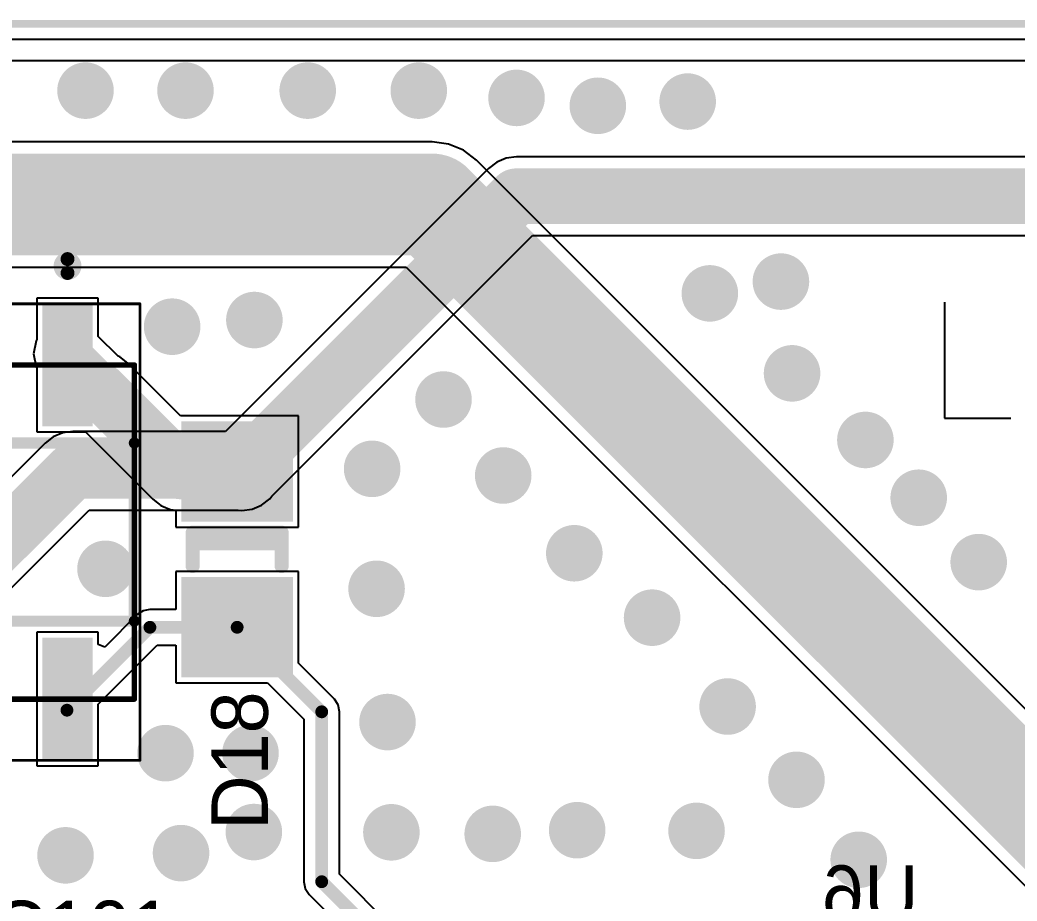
# Model space of a CAD drawing. Header units: millimetres. Extents: x 0 to 7.36, y -3.03 to 0.
# Drawn here: x 1.005 to 1.71, y -0.62 to 0.003 of the extents above; entities that cross this region are included whole.
import ezdxf

# ---------------------------------------------------------------- set-up
doc = ezdxf.new("R2010")
doc.units = ezdxf.units.MM
doc.header["$MEASUREMENT"] = 0
for name, color, linetype in [('BottomLayer', 5, 'Continuous'), ('BottomOverlay', 54, 'Continuous'), ('KeepOutLayer', 6, 'Continuous'), ('Mechanical13', 56, 'Continuous'), ('Mechanical15', 56, 'Continuous'), ('MultiLayer', 9, 'Continuous'), ('TopLayer', 1, 'Continuous'), ('TopOverlay', 2, 'Continuous'), ('TopPaste', 8, 'Continuous'), ('TopSolder', 216, 'Continuous'), ('ViaHoleLayer', 16, 'Continuous')]:
    doc.layers.add(name, color=color, linetype=linetype)

# ---------------------------------------------------------------- blocks, each defined once
blk = doc.blocks.new('TECO_SMT_8_V_109')
at = {"layer": 'Mechanical13', "const_width": 0.00394}
for points in [[(0.11811, 0.19685), (-0.11811, 0.19685)], [(-0.11811, -0.19685), (-0.11811, 0.19685)], [(0.11811, -0.19685), (0.11811, 0.19685)], [(0.11811, -0.19685), (-0.11811, -0.19685)]]:
    blk.add_lwpolyline(points, dxfattribs=at)
at = {"layer": 'Mechanical13', "const_width": 0.00197}
for points in [[(-0.11909, 0.19685, 1), (-0.11713, 0.19685, 1)], [(-0.11909, 0.19685, 1), (-0.11713, 0.19685, 1)], [(0.11713, 0.19685, 1), (0.11909, 0.19685, 1)], [(0.11713, 0.19685, 1), (0.11909, 0.19685, 1)], [(-0.11909, -0.19685, 1), (-0.11713, -0.19685, 1)], [(-0.11909, -0.19685, 1), (-0.11713, -0.19685, 1)], [(0.11713, -0.19685, 1), (0.11909, -0.19685, 1)], [(0.11713, -0.19685, 1), (0.11909, -0.19685, 1)]]:
    blk.add_lwpolyline(points, format="xyb", close=True, dxfattribs=at)
at = {"layer": 'Mechanical15'}
for points, const_width in [([(0.16142, 0.20079), (-0.16142, 0.20079)], 0.00197), ([(-0.16142, -0.20079), (-0.16142, 0.20079)], 0.00197), ([(0.16142, -0.20079), (0.16142, 0.20079)], 0.00197), ([(0, -0.01969), (0, 0.01969)], 0.00394), ([(0.01969, 0), (-0.01969, 0)], 0.00394), ([(0.16142, -0.20079), (-0.16142, -0.20079)], 0.00197)]:
    blk.add_lwpolyline(points, dxfattribs=dict(at, const_width=const_width))
for points, const_width in [([(-0.16191, 0.20079, 1), (-0.16093, 0.20079, 1)], 0.000984), ([(-0.16191, 0.20079, 1), (-0.16093, 0.20079, 1)], 0.000984), ([(0.16093, 0.20079, 1), (0.16191, 0.20079, 1)], 0.000984), ([(0.16093, 0.20079, 1), (0.16191, 0.20079, 1)], 0.000984), ([(-0.00098, 0.01969, 1), (0.00098, 0.01969, 1)], 0.00197), ([(-0.02067, 0, 1), (-0.0187, 0, 1)], 0.00197), ([(0.0187, 0, 1), (0.02067, 0, 1)], 0.00197), ([(-0.00098, -0.01969, 1), (0.00098, -0.01969, 1)], 0.00197), ([(-0.16191, -0.20079, 1), (-0.16093, -0.20079, 1)], 0.000984), ([(-0.16191, -0.20079, 1), (-0.16093, -0.20079, 1)], 0.000984), ([(0.16093, -0.20079, 1), (0.16191, -0.20079, 1)], 0.000984), ([(0.16093, -0.20079, 1), (0.16191, -0.20079, 1)], 0.000984)]:
    blk.add_lwpolyline(points, format="xyb", close=True, dxfattribs=dict(at, const_width=const_width))
at = {"layer": 'TopLayer'}
for points in [[(-0.07874, 0.16339), (-0.15748, 0.16339), (-0.07874, 0.13583), (-0.15748, 0.13583)], [(0.15748, 0.16339), (0.07874, 0.16339), (0.15748, 0.13583), (0.07874, 0.13583)], [(-0.07874, 0.0374), (-0.15748, 0.0374), (-0.07874, 0.00984), (-0.15748, 0.00984)], [(0.15748, 0.0374), (0.07874, 0.0374), (0.15748, 0.00984), (0.07874, 0.00984)], [(-0.07874, -0.04921), (-0.15748, -0.04921), (-0.07874, -0.07677), (-0.15748, -0.07677)], [(0.15748, -0.04921), (0.07874, -0.04921), (0.15748, -0.07677), (0.07874, -0.07677)], [(-0.07874, -0.13583), (-0.15748, -0.13583), (-0.07874, -0.16339), (-0.15748, -0.16339)], [(0.15748, -0.13583), (0.07874, -0.13583), (0.15748, -0.16339), (0.07874, -0.16339)]]:
    blk.add_solid(points, dxfattribs=at)
at = {"layer": 'TopOverlay', "const_width": 0.00787}
for points in [[(0.06299, 0.19685), (-0.06299, 0.19685)], [(-0.06299, -0.19685), (-0.06299, 0.19685)], [(0.06299, -0.19685), (0.06299, 0.19685)], [(0.06299, -0.19685), (-0.06299, -0.19685)]]:
    blk.add_lwpolyline(points, dxfattribs=at)
at = {"layer": 'TopOverlay'}
for points, const_width in [([(-0.06496, 0.19685, 1), (-0.06102, 0.19685, 1)], 0.00394), ([(-0.06496, 0.19685, 1), (-0.06102, 0.19685, 1)], 0.00394), ([(0.06102, 0.19685, 1), (0.06496, 0.19685, 1)], 0.00394), ([(0.06102, 0.19685, 1), (0.06496, 0.19685, 1)], 0.00394), ([(-0.18319, 0.14961, 1), (-0.19303, 0.14961, 1)], 0.00984), ([(-0.19549, 0.14961, 1), (-0.19057, 0.14961, 1)], 0.00492), ([(-0.18565, 0.14961, 1), (-0.18073, 0.14961, 1)], 0.00492), ([(-0.06496, -0.19685, 1), (-0.06102, -0.19685, 1)], 0.00394), ([(-0.06496, -0.19685, 1), (-0.06102, -0.19685, 1)], 0.00394), ([(0.06102, -0.19685, 1), (0.06496, -0.19685, 1)], 0.00394), ([(0.06102, -0.19685, 1), (0.06496, -0.19685, 1)], 0.00394)]:
    blk.add_lwpolyline(points, format="xyb", close=True, dxfattribs=dict(at, const_width=const_width))
at = {"layer": 'TopPaste'}
for points in [[(-0.07874, 0.16339), (-0.15748, 0.16339), (-0.07874, 0.13583), (-0.15748, 0.13583)], [(0.15748, 0.16339), (0.07874, 0.16339), (0.15748, 0.13583), (0.07874, 0.13583)], [(-0.07874, 0.0374), (-0.15748, 0.0374), (-0.07874, 0.00984), (-0.15748, 0.00984)], [(0.15748, 0.0374), (0.07874, 0.0374), (0.15748, 0.00984), (0.07874, 0.00984)], [(-0.07874, -0.04921), (-0.15748, -0.04921), (-0.07874, -0.07677), (-0.15748, -0.07677)], [(0.15748, -0.04921), (0.07874, -0.04921), (0.15748, -0.07677), (0.07874, -0.07677)], [(-0.07874, -0.13583), (-0.15748, -0.13583), (-0.07874, -0.16339), (-0.15748, -0.16339)], [(0.15748, -0.13583), (0.07874, -0.13583), (0.15748, -0.16339), (0.07874, -0.16339)]]:
    blk.add_solid(points, dxfattribs=at)
at = {"layer": 'TopSolder'}
for points in [[(-0.07474, 0.16739), (-0.16148, 0.16739), (-0.07474, 0.13183), (-0.16148, 0.13183)], [(0.16148, 0.16739), (0.07474, 0.16739), (0.16148, 0.13183), (0.07474, 0.13183)], [(-0.07474, 0.0414), (-0.16148, 0.0414), (-0.07474, 0.00584), (-0.16148, 0.00584)], [(0.16148, 0.0414), (0.07474, 0.0414), (0.16148, 0.00584), (0.07474, 0.00584)], [(-0.07474, -0.04521), (-0.16148, -0.04521), (-0.07474, -0.08077), (-0.16148, -0.08077)], [(0.16148, -0.04521), (0.07474, -0.04521), (0.16148, -0.08077), (0.07474, -0.08077)], [(-0.07474, -0.13183), (-0.16148, -0.13183), (-0.07474, -0.16739), (-0.16148, -0.16739)], [(0.16148, -0.13183), (0.07474, -0.13183), (0.16148, -0.16739), (0.07474, -0.16739)]]:
    blk.add_solid(points, dxfattribs=at)
blk = doc.blocks.new('1N4148_243')
at = {"layer": 'TopLayer'}
for points in [[(-0.08661, -0.03543), (-0.02362, -0.03543), (-0.08661, 0.03543), (-0.02362, 0.03543)], [(0.02362, -0.03543), (0.08661, -0.03543), (0.02362, 0.03543), (0.08661, 0.03543)]]:
    blk.add_solid(points, dxfattribs=at)
at = {"layer": 'TopOverlay', "const_width": 0.01}
for points in [[(-0.01182, -0.03146), (-0.01182, 0.03146)], [(0.01178, 0.03146), (-0.01178, 0.03146)], [(-0.00437, -0.03146), (-0.00437, 0.03146)], [(0.01178, -0.03146), (-0.01178, -0.03146)]]:
    blk.add_lwpolyline(points, dxfattribs=at)
at = {"layer": 'TopOverlay', "const_width": 0.005}
for points in [[(-0.01431, 0.03146, 1), (-0.00932, 0.03146, 1)], [(-0.01428, 0.03146, 1), (-0.00928, 0.03146, 1)], [(-0.00687, 0.03146, 1), (-0.00187, 0.03146, 1)], [(0.00928, 0.03146, 1), (0.01428, 0.03146, 1)], [(-0.01431, -0.03146, 1), (-0.00932, -0.03146, 1)], [(-0.01428, -0.03146, 1), (-0.00928, -0.03146, 1)], [(-0.00687, -0.03146, 1), (-0.00187, -0.03146, 1)], [(0.00928, -0.03146, 1), (0.01428, -0.03146, 1)]]:
    blk.add_lwpolyline(points, format="xyb", close=True, dxfattribs=at)
at = {"layer": 'TopPaste'}
for points in [[(-0.08661, -0.03543), (-0.02362, -0.03543), (-0.08661, 0.03543), (-0.02362, 0.03543)], [(0.02362, -0.03543), (0.08661, -0.03543), (0.02362, 0.03543), (0.08661, 0.03543)]]:
    blk.add_solid(points, dxfattribs=at)
at = {"layer": 'TopSolder'}
for points in [[(-0.09061, -0.03943), (-0.01962, -0.03943), (-0.09061, 0.03943), (-0.01962, 0.03943)], [(0.01962, -0.03943), (0.09061, -0.03943), (0.01962, 0.03943), (0.09061, 0.03943)]]:
    blk.add_solid(points, dxfattribs=at)

msp = doc.modelspace()

# ---------------------------------------------------------------- linework, layer by layer
at = {"layer": 'BottomLayer'}
for p, q in [((0.04957, -0.01084), (7.35137, -0.01084)), ((1.34178, -0.09784), (1.33602, -0.10226)), ((1.34848, -0.09507), (1.34178, -0.09784)), ((1.35568, -0.09412), (1.34848, -0.09507)), ((2.15655, -0.09412), (1.35568, -0.09412)), ((1.33602, -0.10226), (1.15001, -0.28828)), ((1.18288, -0.33402), (1.36719, -0.14971)), ((1.36719, -0.14971), (2.14504, -0.14971)), ((1.04215, -0.28828), (1.03495, -0.28923)), ((1.15001, -0.28828), (1.04215, -0.28828)), ((1.02825, -0.292), (1.02249, -0.29642)), ((1.03495, -0.28923), (1.02825, -0.292)), ((1.02249, -0.29642), (0.68064, -0.63827)), ((1.17558, -0.34042), (1.1814, -0.33595)), ((1.1814, -0.33595), (1.18288, -0.33402)), ((0.72809, -0.66944), (1.05366, -0.34387)), ((1.05366, -0.34387), (1.15911, -0.34387)), ((1.15911, -0.34387), (1.16152, -0.34419)), ((1.16152, -0.34419), (1.1688, -0.34323)), ((1.1688, -0.34323), (1.17558, -0.34042))]:
    msp.add_line(p, q, dxfattribs=at)
for points, const_width in [([(1.04109, -0.04724, 1), (1.06109, -0.04724, 1)], 0.02), ([(1.11178, -0.04724, 1), (1.13178, -0.04724, 1)], 0.02), ([(1.19817, -0.04724, 1), (1.21817, -0.04724, 1)], 0.02), ([(1.2767, -0.04724, 1), (1.2967, -0.04724, 1)], 0.02), ([(1.34581, -0.05239, 1), (1.36581, -0.05239, 1)], 0.02), ([(1.46679, -0.05498, 1), (1.48679, -0.05498, 1)], 0.02), ([(1.40328, -0.05795, 1), (1.42328, -0.05795, 1)], 0.02), ([(1.34583, -0.12192, 1), (1.36552, -0.12192, 1)], 0.01969), ([(1.34583, -0.12192, 1), (1.36552, -0.12192, 1)], 0.01969), ([(1.53271, -0.18229, 1), (1.55271, -0.18229, 1)], 0.02), ([(1.48246, -0.19061, 1), (1.50246, -0.19061, 1)], 0.02), ([(1.16047, -0.20946, 1), (1.18047, -0.20946, 1)], 0.02), ([(1.10235, -0.21417, 1), (1.12235, -0.21417, 1)], 0.02), ([(1.54058, -0.24716, 1), (1.56058, -0.24716, 1)], 0.02), ([(1.29419, -0.26567, 1), (1.31419, -0.26567, 1)], 0.02), ([(1.59242, -0.29428, 1), (1.61242, -0.29428, 1)], 0.02), ([(1.24372, -0.3147, 1), (1.26372, -0.3147, 1)], 0.02), ([(1.0323, -0.31607, 1), (1.05199, -0.31607, 1)], 0.01969), ([(1.0323, -0.31607, 1), (1.05199, -0.31607, 1)], 0.01969), ([(1.15152, -0.31607, 1), (1.17152, -0.31607, 1)], 0.02), ([(1.15168, -0.31607, 1), (1.17136, -0.31607, 1)], 0.01969), ([(1.15168, -0.31607, 1), (1.17136, -0.31607, 1)], 0.01969), ([(1.33639, -0.31941, 1), (1.35639, -0.31941, 1)], 0.02), ([(1.63011, -0.33512, 1), (1.65011, -0.33512, 1)], 0.02), ([(1.38665, -0.37439, 1), (1.40665, -0.37439, 1)], 0.02), ([(1.05523, -0.38538, 1), (1.07523, -0.38538, 1)], 0.02), ([(1.67252, -0.38067, 1), (1.69252, -0.38067, 1)], 0.02), ([(1.24686, -0.39952, 1), (1.26686, -0.39952, 1)], 0.02), ([(1.44163, -0.41994, 1), (1.46163, -0.41994, 1)], 0.02), ([(1.49503, -0.48277, 1), (1.51503, -0.48277, 1)], 0.02), ([(1.25458, -0.49376, 1), (1.27458, -0.49376, 1)], 0.02), ([(1.09764, -0.51575, 1), (1.11764, -0.51575, 1)], 0.02), ([(1.15773, -0.51575, 1), (1.17773, -0.51575, 1)], 0.02), ([(1.54372, -0.5346, 1), (1.56372, -0.5346, 1)], 0.02), ([(1.16011, -0.57153, 1), (1.18011, -0.57153, 1)], 0.02), ([(1.25734, -0.57173, 1), (1.27734, -0.57173, 1)], 0.02), ([(1.32896, -0.57283, 1), (1.34896, -0.57283, 1)], 0.02), ([(1.38867, -0.57024, 1), (1.40867, -0.57024, 1)], 0.02), ([(1.47307, -0.5707, 1), (1.49307, -0.5707, 1)], 0.02), ([(1.02696, -0.58801, 1), (1.04696, -0.58801, 1)], 0.02), ([(1.10863, -0.58644, 1), (1.12863, -0.58644, 1)], 0.02), ([(1.5877, -0.59115, 1), (1.6077, -0.59115, 1)], 0.02)]:
    msp.add_lwpolyline(points, format="xyb", close=True, dxfattribs=dict(at, const_width=const_width))
at = {"layer": 'BottomLayer', "const_width": 0.03937}
for points in [[(1.16152, -0.31607), (1.35568, -0.12192)], [(1.35568, -0.12192), (2.15655, -0.12192)], [(0.7003, -0.65793), (1.04215, -0.31607)], [(1.04215, -0.31607), (1.16152, -0.31607)]]:
    msp.add_lwpolyline(points, dxfattribs=at)
at = {"layer": 'KeepOutLayer'}
for const_width in [0.00551, 0.005]:
    msp.add_lwpolyline([(0, 0), (7.3622, 0)], dxfattribs=dict(at, const_width=const_width))
at = {"layer": 'MultiLayer', "const_width": 0.02}
for points in [[(1.04109, -0.04724, 1), (1.06109, -0.04724, 1)], [(1.11178, -0.04724, 1), (1.13178, -0.04724, 1)], [(1.19817, -0.04724, 1), (1.21817, -0.04724, 1)], [(1.2767, -0.04724, 1), (1.2967, -0.04724, 1)], [(1.34581, -0.05239, 1), (1.36581, -0.05239, 1)], [(1.46679, -0.05498, 1), (1.48679, -0.05498, 1)], [(1.40328, -0.05795, 1), (1.42328, -0.05795, 1)], [(1.53271, -0.18229, 1), (1.55271, -0.18229, 1)], [(1.48246, -0.19061, 1), (1.50246, -0.19061, 1)], [(1.16047, -0.20946, 1), (1.18047, -0.20946, 1)], [(1.10235, -0.21417, 1), (1.12235, -0.21417, 1)], [(1.54058, -0.24716, 1), (1.56058, -0.24716, 1)], [(1.29419, -0.26567, 1), (1.31419, -0.26567, 1)], [(1.59242, -0.29428, 1), (1.61242, -0.29428, 1)], [(1.24372, -0.3147, 1), (1.26372, -0.3147, 1)], [(1.15152, -0.31607, 1), (1.17152, -0.31607, 1)], [(1.33639, -0.31941, 1), (1.35639, -0.31941, 1)], [(1.63011, -0.33512, 1), (1.65011, -0.33512, 1)], [(1.38665, -0.37439, 1), (1.40665, -0.37439, 1)], [(1.05523, -0.38538, 1), (1.07523, -0.38538, 1)], [(1.67252, -0.38067, 1), (1.69252, -0.38067, 1)], [(1.24686, -0.39952, 1), (1.26686, -0.39952, 1)], [(1.44163, -0.41994, 1), (1.46163, -0.41994, 1)], [(1.49503, -0.48277, 1), (1.51503, -0.48277, 1)], [(1.25458, -0.49376, 1), (1.27458, -0.49376, 1)], [(1.09764, -0.51575, 1), (1.11764, -0.51575, 1)], [(1.15773, -0.51575, 1), (1.17773, -0.51575, 1)], [(1.54372, -0.5346, 1), (1.56372, -0.5346, 1)], [(1.16011, -0.57153, 1), (1.18011, -0.57153, 1)], [(1.25734, -0.57173, 1), (1.27734, -0.57173, 1)], [(1.32896, -0.57283, 1), (1.34896, -0.57283, 1)], [(1.38867, -0.57024, 1), (1.40867, -0.57024, 1)], [(1.47307, -0.5707, 1), (1.49307, -0.5707, 1)], [(1.02696, -0.58801, 1), (1.04696, -0.58801, 1)], [(1.10863, -0.58644, 1), (1.12863, -0.58644, 1)], [(1.5877, -0.59115, 1), (1.6077, -0.59115, 1)]]:
    msp.add_lwpolyline(points, format="xyb", close=True, dxfattribs=at)
at = {"layer": 'TopLayer'}
for p, q in [((0.02598, -0.02598), (7.33622, -0.02598)), ((1.29613, -0.08351), (0.82578, -0.08351)), ((1.30759, -0.08502), (1.29613, -0.08351)), ((1.31826, -0.08944), (1.30759, -0.08502)), ((1.32743, -0.09648), (1.31826, -0.08944)), ((1.87424, -0.64328), (1.32743, -0.09648)), ((0.84986, -0.17206), (1.27779, -0.17206)), ((1.27779, -0.17206), (1.82459, -0.71886)), ((1.06003, -0.19404), (1.01672, -0.19404)), ((1.01672, -0.19404), (1.01672, -0.22329)), ((1.06003, -0.221), (1.06003, -0.19404)), ((1.01612, -0.22419), (1.01429, -0.23341)), ((1.01672, -0.22329), (1.01612, -0.22419)), ((1.07407, -0.23504), (1.06003, -0.221)), ((1.01429, -0.23341), (1.01612, -0.24262)), ((1.07534, -0.23557), (1.07407, -0.23504)), ((1.0811, -0.23998), (1.07534, -0.23557)), ((1.01612, -0.24262), (1.01672, -0.24352)), ((1.01672, -0.24352), (1.01672, -0.28852)), ((1.11825, -0.27714), (1.0811, -0.23998)), ((1.2016, -0.27714), (1.11825, -0.27714)), ((1.2016, -0.35588), (1.2016, -0.27714)), ((1.01672, -0.28852), (1.05102, -0.28852)), ((1.05102, -0.28852), (1.09865, -0.33617)), ((1.09865, -0.33617), (1.09866, -0.33617)), ((1.09866, -0.33617), (1.09866, -0.33617)), ((1.09866, -0.33617), (1.10204, -0.33877)), ((1.10204, -0.33877), (1.10441, -0.34058)), ((1.10441, -0.34058), (1.10441, -0.34058)), ((1.10441, -0.34058), (1.10441, -0.34058)), ((1.10441, -0.34058), (1.10772, -0.34196)), ((1.10772, -0.34196), (1.11112, -0.34336)), ((1.11112, -0.34336), (1.11112, -0.34336)), ((1.11112, -0.34336), (1.11112, -0.34336)), ((1.11112, -0.34336), (1.11499, -0.34387)), ((1.11499, -0.34387), (1.11499, -0.35588)), ((1.11499, -0.35588), (1.2016, -0.35588)), ((1.2016, -0.38738), (1.11499, -0.38738)), ((1.11499, -0.38738), (1.11499, -0.4141)), ((1.2016, -0.45217), (1.2016, -0.38738)), ((1.09177, -0.41507), (1.08767, -0.41781)), ((1.09661, -0.4141), (1.09177, -0.41507)), ((1.11499, -0.4141), (1.09661, -0.4141)), ((1.08767, -0.41781), (1.06465, -0.44083)), ((1.06003, -0.43026), (1.01672, -0.43026)), ((1.01672, -0.43026), (1.01672, -0.52474)), ((1.06003, -0.43891), (1.06003, -0.43026)), ((1.06465, -0.44083), (1.06003, -0.43891)), ((1.06003, -0.48121), (1.10185, -0.43939)), ((1.10185, -0.43939), (1.11499, -0.43939)), ((1.11499, -0.43939), (1.11499, -0.46612)), ((1.22701, -0.47758), (1.2016, -0.45217)), ((1.11499, -0.46612), (1.17978, -0.46612)), ((1.17978, -0.46612), (1.20542, -0.49176)), ((1.22975, -0.48168), (1.22701, -0.47758)), ((1.06003, -0.52474), (1.06003, -0.48121)), ((1.23071, -0.48652), (1.22975, -0.48168)), ((1.20542, -0.49176), (1.20542, -0.60666)), ((1.23071, -0.60142), (1.23071, -0.48652)), ((1.01672, -0.52474), (1.06003, -0.52474)), ((1.50974, -0.88045), (1.23071, -0.60142)), ((1.20542, -0.60666), (1.20639, -0.6115)), ((1.20639, -0.6115), (1.20913, -0.6156)), ((1.20913, -0.6156), (1.48815, -0.89463))]:
    msp.add_line(p, q, dxfattribs=at)
for points, const_width in [([(1.04109, -0.04724, 1), (1.06109, -0.04724, 1)], 0.02), ([(1.11178, -0.04724, 1), (1.13178, -0.04724, 1)], 0.02), ([(1.19817, -0.04724, 1), (1.21817, -0.04724, 1)], 0.02), ([(1.2767, -0.04724, 1), (1.2967, -0.04724, 1)], 0.02), ([(1.34581, -0.05239, 1), (1.36581, -0.05239, 1)], 0.02), ([(1.46679, -0.05498, 1), (1.48679, -0.05498, 1)], 0.02), ([(1.40328, -0.05795, 1), (1.42328, -0.05795, 1)], 0.02), ([(1.27811, -0.12778, 1), (1.31414, -0.12778, 1)], 0.03602), ([(1.27811, -0.12778, 1), (1.31414, -0.12778, 1)], 0.03602), ([(1.53271, -0.18229, 1), (1.55271, -0.18229, 1)], 0.02), ([(1.48246, -0.19061, 1), (1.50246, -0.19061, 1)], 0.02), ([(1.16047, -0.20946, 1), (1.18047, -0.20946, 1)], 0.02), ([(1.10235, -0.21417, 1), (1.12235, -0.21417, 1)], 0.02), ([(1.0305, -0.23341, 1), (1.04625, -0.23341, 1)], 0.01575), ([(1.54058, -0.24716, 1), (1.56058, -0.24716, 1)], 0.02), ([(1.0516, -0.25964, 1), (1.07128, -0.25964, 1)], 0.01969), ([(1.05357, -0.25964, 1), (1.06932, -0.25964, 1)], 0.01575), ([(1.05673, -0.25964, 1), (1.07248, -0.25964, 1)], 0.01575), ([(1.05673, -0.25964, 1), (1.07248, -0.25964, 1)], 0.01575), ([(1.29419, -0.26567, 1), (1.31419, -0.26567, 1)], 0.02), ([(1.59242, -0.29428, 1), (1.61242, -0.29428, 1)], 0.02), ([(1.24372, -0.3147, 1), (1.26372, -0.3147, 1)], 0.02), ([(1.10847, -0.31651, 1), (1.12815, -0.31651, 1)], 0.01969), ([(1.10847, -0.31651, 1), (1.12815, -0.31651, 1)], 0.01969), ([(1.14845, -0.31651, 1), (1.16814, -0.31651, 1)], 0.01969), ([(1.15152, -0.31607, 1), (1.17152, -0.31607, 1)], 0.02), ([(1.15168, -0.31607, 1), (1.17136, -0.31607, 1)], 0.01969), ([(1.15168, -0.31651, 1), (1.17136, -0.31651, 1)], 0.01969), ([(1.15168, -0.31651, 1), (1.17136, -0.31651, 1)], 0.01969), ([(1.15168, -0.31651, 1), (1.17136, -0.31651, 1)], 0.01969), ([(1.33639, -0.31941, 1), (1.35639, -0.31941, 1)], 0.02), ([(1.63011, -0.33512, 1), (1.65011, -0.33512, 1)], 0.02), ([(1.38665, -0.37439, 1), (1.40665, -0.37439, 1)], 0.02), ([(1.05523, -0.38538, 1), (1.07523, -0.38538, 1)], 0.02), ([(1.67252, -0.38067, 1), (1.69252, -0.38067, 1)], 0.02), ([(1.24686, -0.39952, 1), (1.26686, -0.39952, 1)], 0.02), ([(1.44163, -0.41994, 1), (1.46163, -0.41994, 1)], 0.02), ([(1.09435, -0.42675, 1), (1.09887, -0.42675, 1)], 0.00453), ([(1.09435, -0.42675, 1), (1.09887, -0.42675, 1)], 0.00453), ([(1.15603, -0.42675, 1), (1.16056, -0.42675, 1)], 0.00453), ([(1.15603, -0.42675, 1), (1.16056, -0.42675, 1)], 0.00453), ([(1.49503, -0.48277, 1), (1.51503, -0.48277, 1)], 0.02), ([(1.25458, -0.49376, 1), (1.27458, -0.49376, 1)], 0.02), ([(1.03572, -0.48537, 1), (1.04024, -0.48537, 1)], 0.00453), ([(1.2158, -0.48652, 1), (1.22033, -0.48652, 1)], 0.00453), ([(1.2158, -0.48652, 1), (1.22033, -0.48652, 1)], 0.00453), ([(1.09764, -0.51575, 1), (1.11764, -0.51575, 1)], 0.02), ([(1.15773, -0.51575, 1), (1.17773, -0.51575, 1)], 0.02), ([(1.54372, -0.5346, 1), (1.56372, -0.5346, 1)], 0.02), ([(1.16011, -0.57153, 1), (1.18011, -0.57153, 1)], 0.02), ([(1.25734, -0.57173, 1), (1.27734, -0.57173, 1)], 0.02), ([(1.32896, -0.57283, 1), (1.34896, -0.57283, 1)], 0.02), ([(1.38867, -0.57024, 1), (1.40867, -0.57024, 1)], 0.02), ([(1.47307, -0.5707, 1), (1.49307, -0.5707, 1)], 0.02), ([(1.02696, -0.58801, 1), (1.04696, -0.58801, 1)], 0.02), ([(1.10863, -0.58644, 1), (1.12863, -0.58644, 1)], 0.02), ([(1.5877, -0.59115, 1), (1.6077, -0.59115, 1)], 0.02), ([(1.2158, -0.60666, 1), (1.22033, -0.60666, 1)], 0.00453), ([(1.2158, -0.60666, 1), (1.22033, -0.60666, 1)], 0.00453)]:
    msp.add_lwpolyline(points, format="xyb", close=True, dxfattribs=dict(at, const_width=const_width))
for points, const_width in [([(0.82578, -0.12778), (1.29613, -0.12778)], 0.07205), ([(1.29613, -0.12778), (1.8559, -0.68756)], 0.07205), ([(1.03837, -0.23341), (1.06461, -0.25964)], 0.0315), ([(1.06144, -0.25964), (1.11831, -0.31651)], 0.03937), ([(1.06144, -0.25964), (1.06461, -0.25964)], 0.0315), ([(1.11831, -0.31651), (1.16152, -0.31651)], 0.03937), ([(1.1583, -0.31651), (1.16152, -0.31651)], 0.03937), ([(1.16152, -0.31651), (1.16152, -0.31607)], 0.03937), ([(1.03798, -0.48537), (1.09661, -0.42675)], 0.00906), ([(1.09661, -0.42675), (1.1583, -0.42675)], 0.00906), ([(1.1583, -0.42675), (1.21807, -0.48652)], 0.00906), ([(1.21807, -0.60666), (1.21807, -0.48652)], 0.00906), ([(1.21807, -0.60666), (1.5008, -0.88939)], 0.00906)]:
    msp.add_lwpolyline(points, dxfattribs=dict(at, const_width=const_width))
at = {"layer": 'TopOverlay'}
for p, q in [((1.65829, -0.19691), (1.65829, -0.27891)), ((1.65829, -0.27891), (1.70515, -0.27891))]:
    msp.add_line(p, q, dxfattribs=at)
at = {"layer": 'ViaHoleLayer', "const_width": 0.00956}
for points in [[(1.04631, -0.04724, 1), (1.05587, -0.04724, 1)], [(1.117, -0.04724, 1), (1.12656, -0.04724, 1)], [(1.20338, -0.04724, 1), (1.21295, -0.04724, 1)], [(1.28192, -0.04724, 1), (1.29148, -0.04724, 1)], [(1.35103, -0.05239, 1), (1.36059, -0.05239, 1)], [(1.4085, -0.05795, 1), (1.41806, -0.05795, 1)], [(1.47201, -0.05498, 1), (1.48157, -0.05498, 1)], [(1.53793, -0.18229, 1), (1.54749, -0.18229, 1)], [(1.48768, -0.19061, 1), (1.49725, -0.19061, 1)], [(1.16569, -0.20946, 1), (1.17525, -0.20946, 1)], [(1.10757, -0.21417, 1), (1.11713, -0.21417, 1)], [(1.5458, -0.24716, 1), (1.55536, -0.24716, 1)], [(1.2994, -0.26567, 1), (1.30897, -0.26567, 1)], [(1.59764, -0.29428, 1), (1.6072, -0.29428, 1)], [(1.15674, -0.31607, 1), (1.1663, -0.31607, 1)], [(1.24894, -0.3147, 1), (1.2585, -0.3147, 1)], [(1.34161, -0.31941, 1), (1.35117, -0.31941, 1)], [(1.63533, -0.33512, 1), (1.64489, -0.33512, 1)], [(1.39187, -0.37439, 1), (1.40143, -0.37439, 1)], [(1.67774, -0.38067, 1), (1.6873, -0.38067, 1)], [(1.06045, -0.38538, 1), (1.07001, -0.38538, 1)], [(1.25208, -0.39952, 1), (1.26164, -0.39952, 1)], [(1.44685, -0.41994, 1), (1.45641, -0.41994, 1)], [(1.50025, -0.48277, 1), (1.50981, -0.48277, 1)], [(1.2598, -0.49376, 1), (1.26936, -0.49376, 1)], [(1.10286, -0.51575, 1), (1.11242, -0.51575, 1)], [(1.16295, -0.51575, 1), (1.17251, -0.51575, 1)], [(1.54894, -0.5346, 1), (1.5585, -0.5346, 1)], [(1.16533, -0.57153, 1), (1.17489, -0.57153, 1)], [(1.26256, -0.57173, 1), (1.27212, -0.57173, 1)], [(1.33418, -0.57283, 1), (1.34374, -0.57283, 1)], [(1.39389, -0.57024, 1), (1.40345, -0.57024, 1)], [(1.47829, -0.5707, 1), (1.48785, -0.5707, 1)], [(1.11385, -0.58644, 1), (1.12341, -0.58644, 1)], [(1.03218, -0.58801, 1), (1.04174, -0.58801, 1)], [(1.59292, -0.59115, 1), (1.60249, -0.59115, 1)]]:
    msp.add_lwpolyline(points, format="xyb", close=True, dxfattribs=at)

# ---------------------------------------------------------------- block references
at = {"rotation": 270}
for name, p in [('TECO_SMT_8_V_109', (0.88877, -0.35939)), ('1N4148_243', (1.1583, -0.37163))]:
    msp.add_blockref(name, p, dxfattribs=at)

# ---------------------------------------------------------------- texts
at = {"layer": 'BottomOverlay', "text_generation_flag": 2}
msp.add_text('U6', height=0.039894, dxfattribs=at).set_placement((1.64, -0.635))
at = {"layer": 'TopOverlay'}
msp.add_text('D18', height=0.039894, rotation=90, dxfattribs=at).set_placement((1.18, -0.57))
msp.add_text('C101', height=0.039894, dxfattribs=at).set_placement((0.985, -0.66))

doc.saveas('drawing.dxf')
